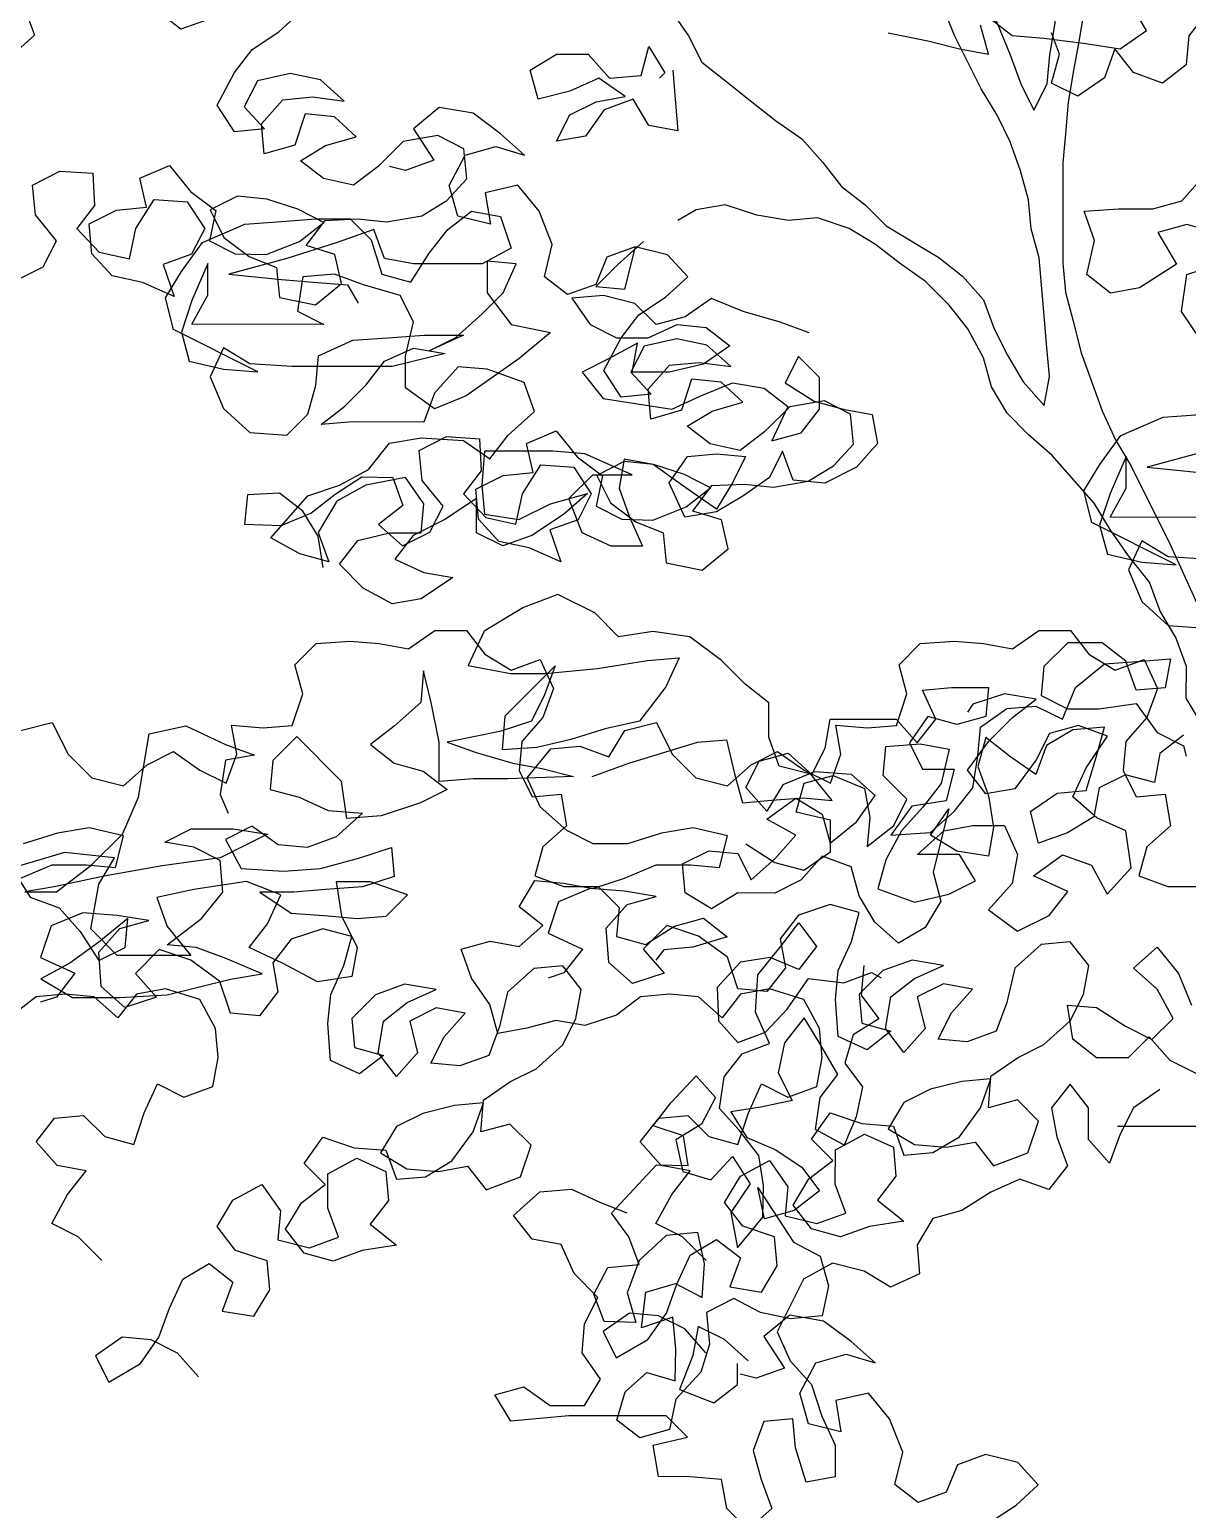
# Model space of a CAD drawing. Header units: inches. Extents: x 350994 to 353538, y 1581369 to 1583842.
# Drawn here: x 351494.836 to 351495.551, y 1583581.244 to 1583582.158 of the extents above; entities that cross this region are included whole.
import ezdxf

# ---------------------------------------------------------------- set-up
doc = ezdxf.new("R2010")
doc.units = ezdxf.units.IN
doc.header["$MEASUREMENT"] = 0
doc.linetypes.add('1', pattern=[0])
doc.layers.add('FOREST', color=96, linetype='Continuous')
doc.layers.add('TREE', color=81, linetype='1')

# ---------------------------------------------------------------- blocks, each defined once
blk = doc.blocks.new('TREE_4')
at = {"color": 94}
for points in [[(-1458, 7090.7), (-1414.6, 7082), (-1379.9, 7073.3), (-1348.1, 7067.5), (-1356.8, 7099.3)], [(-1348.1, 7108), (-1322.1, 7087.7), (-1287.4, 7084.8), (-1241.2, 7079), (-1203.6, 7073.2), (-1174.6, 7093.4), (-1192, 7122.3)], [(-1012.7, 7119.2), (-1001.2, 7087.4), (-1033, 7064.3), (-1067.7, 7067.2), (-1085.1, 7038.3), (-1116.9, 7041.3), (-1119.7, 7073.1), (-1090.8, 7090.4), (-1047.4, 7087.5), (-1082.1, 7093.3), (-1108.1, 7113.5), (-1128.4, 7087.5), (-1131.3, 7055.7), (-1157.3, 7035.5), (-1189.1, 7047.1), (-1209.4, 7073.2), (-1220.9, 7041.4), (-1249.9, 7021.2), (-1278.8, 7035.6), (-1270.1, 7067.4), (-1278.7, 7090.6)], [(-1113.1, 6750.4), (-1136.2, 6785.1), (-1130.4, 6825.6), (-1095.7, 6837.1)], [(-1098.6, 6871.8), (-1130.4, 6880.5), (-1162.2, 6871.9), (-1142, 6837.1), (-1182.5, 6811.2), (-1214.3, 6805.4), (-1240.3, 6825.7), (-1231.6, 6863.2), (-1243.1, 6895.1), (-1205.5, 6897.9), (-1167.9, 6897.9), (-1136.1, 6906.5), (-1113, 6932.5)], [(-1544.7, 6761.9), (-1576.5, 6773.5), (-1617, 6785.1), (-1651.6, 6799.6), (-1680.6, 6779.4), (-1712.4, 6770.8), (-1735.5, 6793.9), (-1770.2, 6802.6), (-1804.9, 6799.8), (-1784.7, 6770.8), (-1755.8, 6756.4), (-1721.1, 6756.3), (-1689.3, 6770.8), (-1657.5, 6767.8), (-1631.5, 6747.6), (-1660.4, 6727.4), (-1698, 6718.7), (-1738.5, 6718.8), (-1732.6, 6750.6), (-1764.5, 6733.2), (-1793.4, 6718.8), (-1770.3, 6689.9), (-1695.1, 6678.2), (-1663.3, 6692.7), (-1628.6, 6707.1), (-1593.9, 6701.3), (-1567.9, 6681), (-1585.3, 6643.4), (-1553.5, 6652.1), (-1533.2, 6678.1), (-1533.2, 6712.8), (-1556.3, 6735.9), (-1570.8, 6707), (-1539, 6686.8), (-1507.2, 6678.1), (-1475.4, 6672.3), (-1469.6, 6640.4), (-1492.8, 6614.4), (-1527.5, 6597.1), (-1562.2, 6600.1), (-1573.7, 6631.9), (-1588.2, 6603), (-1617.1, 6582.8), (-1646.1, 6565.4), (-1680.8, 6559.7), (-1698.1, 6597.3), (-1677.8, 6626.2), (-1646, 6629), (-1614.2, 6626.1), (-1628.7, 6597.2), (-1646.1, 6568.3), (-1683.6, 6594.4), (-1715.4, 6617.5), (-1747.2, 6623.4), (-1753, 6591.6), (-1741.5, 6559.7), (-1727.1, 6527.9), (-1761.8, 6528), (-1793.6, 6542.4), (-1808, 6580), (-1781.9, 6606), (-1738.6, 6606), (-1790.6, 6629.2), (-1825.3, 6632.1), (-1900.5, 6632.2), (-1903.4, 6594.6), (-1900.5, 6562.8), (-1862.9, 6557), (-1828.2, 6574.3), (-1787.7, 6585.8), (-1813.8, 6562.7), (-1848.5, 6539.6), (-1880.3, 6528.1), (-1909.2, 6542.5), (-1909.2, 6580.1), (-1943.9, 6557), (-1978.6, 6539.7), (-1998.9, 6513.7), (-1967.1, 6499.2), (-1935.3, 6493.4), (-1970, 6470.3), (-2001.8, 6464.6), (-2033.6, 6481.9), (-2059.6, 6508), (-2039.3, 6534), (-2004.6, 6542.6), (-1969.9, 6542.6), (-1967, 6574.4), (-1987.2, 6603.3), (-2030.6, 6594.7), (-2062.4, 6577.4), (-2082.7, 6542.7), (-2071.1, 6510.9), (-2102.9, 6519.6), (-2134.7, 6537), (-2094.2, 6583.2), (-2059.5, 6594.7), (-2027.7, 6612), (-2004.5, 6640.9), (-1969.8, 6646.7), (-1923.6, 6643.8), (-1894.7, 6623.5), (-1874.4, 6649.5), (-1845.5, 6675.5), (-1857, 6707.3), (-1897.5, 6721.8), (-1929.3, 6724.7), (-1955.3, 6695.8), (-1966.9, 6664), (-2045, 6664.1), (-2079.7, 6661.2), (-2053.6, 6681.5), (-2030.5, 6704.6), (-2010.2, 6730.6), (-1978.4, 6745), (-1943.7, 6739.2), (-2001.6, 6724.8), (-2111.4, 6724.9), (-2157.7, 6727.8), (-2186.6, 6745.2), (-2201.1, 6713.4), (-2186.6, 6678.7), (-2157.8, 6652.6), (-2117.3, 6649.7), (-2094.1, 6672.8), (-2085.4, 6704.6), (-2082.5, 6736.4), (-2044.9, 6753.7), (-2001.5, 6756.6), (-1966.8, 6759.4), (-1923.5, 6759.4), (-1961.1, 6742.1), (-1932.1, 6756.5), (-1903.2, 6782.5), (-1880.1, 6805.6), (-1865.6, 6837.4), (-1897.4, 6840.3), (-1897.4, 6805.6), (-1871.4, 6770.9), (-1828, 6762.2), (-1862.8, 6733.3), (-1920.6, 6692.9), (-1955.3, 6678.5), (-1987.1, 6701.6), (-1987.1, 6736.3), (-1978.4, 6773.9), (-1992.8, 6802.8), (-2033.3, 6814.4), (-2065.1, 6826), (-2099.8, 6823.2), (-2105.6, 6785.6), (-2076.7, 6771.1), (-2221.3, 6771.2), (-2203.9, 6803), (-2203.8, 6837.7), (-2221.2, 6797.3), (-2232.8, 6762.6), (-2224.2, 6730.8), (-2186.6, 6722.1), (-2149, 6719.1), (-2241.5, 6765.5), (-2250.1, 6800.2), (-2232.8, 6829.1), (-2209.6, 6860.9), (-2163.3, 6881.1), (-2122.9, 6883.9), (-2085.3, 6886.8), (-2047.7, 6886.7), (-2024.6, 6863.6), (-2013, 6826), (-1981.2, 6817.3), (-1961, 6849.1), (-1940.7, 6875.1), (-1914.7, 6895.3), (-1882.9, 6889.5), (-1871.3, 6854.8), (-1903.2, 6837.4), (-1978.3, 6837.5), (-2010.1, 6843.3), (-2021.7, 6875.1), (-2062.2, 6860.7), (-2117.1, 6843.4), (-2180.7, 6826.1), (-2122.9, 6820.3), (-2088.2, 6817.4), (-2050.6, 6814.5), (-2039.1, 6794.2)], [(-1104.7, 6513.3), (-1150.9, 6516.2), (-1179.8, 6533.6), (-1194.3, 6501.8), (-1179.9, 6467.1), (-1151, 6441), (-1110.5, 6438.1)], [(-1069.9, 6559.5), (-1214.5, 6559.6), (-1197.1, 6591.4), (-1197.1, 6626.1), (-1214.5, 6585.7), (-1226.1, 6551), (-1217.4, 6519.2), (-1179.9, 6510.5), (-1142.3, 6507.5), (-1234.8, 6553.9), (-1243.4, 6588.6), (-1226, 6617.5), (-1202.9, 6649.3), (-1156.6, 6669.5), (-1116.1, 6672.3)], [(-1110.4, 6631.8), (-1174, 6614.5), (-1116.2, 6608.7)], [(-2320, 5744.7), (-2346, 5770.7), (-2374.9, 5785.2), (-2357.5, 5817), (-2337.2, 5843), (-2369, 5848.8), (-2392.1, 5874.9), (-2371.9, 5900.9), (-2340.1, 5903.7), (-2316.9, 5880.6), (-2285.1, 5871.9), (-2273.6, 5906.6), (-2259.1, 5938.4), (-2230.2, 5923.9), (-2198.4, 5935.4), (-2192.5, 5967.2), (-2195.4, 5999), (-2212.7, 6030.8), (-2250.3, 6042.4), (-2282.1, 6036.7), (-2302.4, 6010.7), (-2328.4, 6033.8), (-2360.2, 6036.8), (-2392, 6033.9), (-2418, 6013.7)], [(-2409.2, 6164), (-2374.5, 6178.4), (-2336.9, 6178.4), (-2305.1, 6175.5), (-2296.4, 6210.2), (-2334, 6218.9), (-2368.7, 6213.1), (-2406.3, 6201.6)], [(-2409.1, 6325.9), (-2374.4, 6334.6), (-2357, 6299.9), (-2331, 6273.8), (-2296.4, 6265.1), (-2270.3, 6288.2), (-2241.4, 6302.7), (-2212.5, 6282.4), (-2183.6, 6267.9), (-2172, 6299.7), (-2177.7, 6331.5), (-2143.1, 6328.6), (-2111.2, 6331.4), (-2099.7, 6366.1), (-2108.3, 6397.9), (-2085.1, 6421.1), (-2047.6, 6423.9), (-2015.8, 6421), (-1984, 6415.2), (-1955, 6435.4), (-1920.3, 6435.4), (-1900.1, 6409.3), (-1871.2, 6391.9), (-1839.4, 6403.5), (-1825, 6371.7), (-1836.6, 6339.9), (-1859.7, 6313.9), (-1862.6, 6282.1), (-1848.2, 6253.1), (-1816.4, 6256), (-1810.7, 6221.3), (-1836.7, 6198.2), (-1845.4, 6166.4), (-1813.6, 6154.8), (-1776, 6154.8), (-1752.9, 6131.6), (-1755.8, 6099.8), (-1724, 6091.1), (-1692.2, 6111.3), (-1660.4, 6120), (-1634.4, 6099.7), (-1672, 6088.2), (-1703.8, 6085.3), (-1712.5, 6073.8)], [(-1657.6, 5744.7), (-1683.6, 5770.7), (-1712.5, 5785.2), (-1695.1, 5817), (-1674.9, 5843), (-1706.7, 5848.8), (-1729.8, 5874.9), (-1709.5, 5900.9), (-1677.7, 5903.7), (-1654.6, 5880.6), (-1622.8, 5871.9), (-1611.2, 5906.6), (-1596.7, 5938.4), (-1567.8, 5923.9), (-1536, 5935.4), (-1530.2, 5967.2), (-1533.1, 5999), (-1550.4, 6030.8), (-1588, 6042.4), (-1619.8, 6036.7), (-1640, 6010.7), (-1666, 6033.8), (-1697.8, 6036.8), (-1729.6, 6033.9), (-1755.7, 6013.7), (-1790.4, 6002.2), (-1822.2, 6008), (-1854, 5999.3), (-1885.8, 5993.6), (-1894.5, 6025.4), (-1914.7, 6054.3), (-1926.2, 6086.1), (-1894.4, 6094.8), (-1862.6, 6089), (-1836.6, 6112.1), (-1862.6, 6132.3), (-1845.2, 6161.2), (-1813.4, 6158.3), (-1781.6, 6152.5), (-1746.9, 6164), (-1712.2, 6178.4), (-1674.6, 6178.4), (-1642.8, 6175.5), (-1634.1, 6210.2), (-1671.6, 6218.9), (-1706.4, 6213.1), (-1743.9, 6201.6), (-1781.5, 6201.6), (-1810.4, 6216.1), (-1839.3, 6242.2), (-1853.8, 6274), (-1827.7, 6305.8), (-1795.9, 6308.6), (-1764.1, 6297), (-1746.7, 6325.9), (-1712, 6334.6), (-1694.7, 6299.9), (-1668.7, 6273.8), (-1634, 6265.1), (-1608, 6288.2), (-1579.1, 6302.7), (-1550.2, 6282.4), (-1521.3, 6267.9), (-1509.7, 6299.7), (-1515.4, 6331.5), (-1480.7, 6328.6), (-1448.9, 6331.4), (-1437.3, 6366.1), (-1446, 6397.9), (-1422.8, 6421.1), (-1385.2, 6423.9), (-1353.4, 6421), (-1321.6, 6415.2), (-1292.7, 6435.4), (-1258, 6435.4), (-1237.8, 6409.3), (-1208.9, 6391.9), (-1177.1, 6403.5), (-1162.6, 6371.7), (-1174.2, 6339.9), (-1197.4, 6313.9), (-1200.3, 6282.1), (-1185.9, 6253.1), (-1154.1, 6256), (-1148.3, 6221.3), (-1174.4, 6198.2), (-1183.1, 6166.4), (-1151.3, 6154.8), (-1113.7, 6154.8)], [(-1613.8, 6201.5), (-1582.1, 6181.2), (-1550.3, 6172.5), (-1521.3, 6192.7), (-1521.3, 6227.4), (-1558.9, 6236.1), (-1550.2, 6267.9), (-1518.4, 6276.6), (-1483.7, 6262.1), (-1477.9, 6230.3), (-1480.8, 6198.5), (-1451.9, 6221.6), (-1437.4, 6250.5), (-1463.4, 6276.5), (-1460.5, 6308.3), (-1422.9, 6311.2), (-1391.1, 6305.4), (-1399.8, 6267.8), (-1420.1, 6241.8), (-1443.2, 6215.8), (-1460.6, 6184), (-1469.3, 6152.2), (-1428.9, 6137.7), (-1391.3, 6146.4), (-1362.3, 6160.8), (-1379.7, 6189.7), (-1425.9, 6189.8), (-1397, 6215.7), (-1365.2, 6221.5), (-1330.5, 6221.5), (-1316, 6189.7), (-1321.9, 6157.9), (-1347.9, 6129), (-1316.1, 6105.8), (-1281.4, 6123.1), (-1261.1, 6149.1), (-1298.7, 6166.5), (-1266.9, 6189.6), (-1235.1, 6178), (-1217.8, 6146.2), (-1191.7, 6175.1), (-1197.5, 6215.6), (-1229.3, 6230), (-1255.3, 6253.2), (-1240.8, 6285), (-1217.6, 6319.7), (-1249.4, 6331.3), (-1281.2, 6322.6), (-1295.7, 6293.7), (-1318.9, 6261.9), (-1350.7, 6256.2), (-1370.9, 6282.2), (-1347.7, 6314), (-1321.7, 6340), (-1295.7, 6360.2), (-1330.3, 6366), (-1365, 6354.5), (-1370.8, 6345.8)], [(-1657.7, 5643.5), (-1680.8, 5669.6), (-1709.7, 5684), (-1741.5, 5687), (-1770.5, 5666.7), (-1756, 5637.8), (-1721.3, 5658), (-1701, 5686.9), (-1689.5, 5718.7), (-1675, 5750.5), (-1646, 5767.8), (-1620, 5747.6), (-1631.6, 5715.8), (-1596.9, 5710), (-1579.6, 5738.8), (-1582.4, 5770.7), (-1617.1, 5782.3), (-1637.3, 5808.3), (-1620, 5837.2), (-1588.1, 5854.5), (-1567.9, 5825.6), (-1570.8, 5793.8), (-1536.2, 5785.1), (-1504.3, 5796.6), (-1515.9, 5828.4), (-1515.8, 5866), (-1484, 5883.3), (-1452.2, 5868.8), (-1449.4, 5837), (-1469.6, 5811), (-1440.7, 5787.9), (-1478.3, 5782.1), (-1510.1, 5770.6), (-1541.9, 5779.3), (-1562.2, 5805.3), (-1544.8, 5834.2), (-1518.7, 5854.4), (-1541.9, 5877.6), (-1521.6, 5906.5), (-1486.9, 5894.9), (-1452.2, 5892), (-1440.7, 5860.2), (-1408.9, 5863), (-1379.9, 5880.3), (-1356.8, 5912.1), (-1345.2, 5943.9), (-1377, 5941.1), (-1411.7, 5932.4), (-1440.6, 5918), (-1458, 5889.1), (-1429.1, 5871.7), (-1394.4, 5868.8), (-1362.6, 5874.5), (-1342.4, 5848.5), (-1304.8, 5862.9), (-1293.2, 5897.6), (-1316.3, 5920.8), (-1348.1, 5912.1), (-1345.2, 5946.8), (-1316.3, 5967), (-1287.3, 5981.5), (-1258.4, 6007.4), (-1243.9, 6036.3), (-1238.1, 6068.1), (-1258.3, 6094.2), (-1290.1, 6091.3), (-1319.1, 6065.3), (-1327.8, 6027.7), (-1339.4, 5996), (-1371.2, 5984.4), (-1403, 5987.3), (-1388.5, 6016.2), (-1365.3, 6042.2), (-1397.1, 6048.1), (-1426.1, 6033.6), (-1417.4, 5998.9), (-1440.6, 5972.9), (-1460.8, 5999), (-1455, 6033.6), (-1428.9, 6053.9), (-1397.1, 6068.3), (-1431.8, 6074.1), (-1463.6, 6062.6), (-1489.7, 6036.6), (-1486.8, 6004.8), (-1455, 5996.1), (-1481, 5975.8), (-1512.8, 5990.3), (-1515.7, 6030.8), (-1512.8, 6062.6), (-1498.3, 6094.4), (-1489.6, 6126.2), (-1521.4, 6134.9), (-1556.1, 6123.4), (-1576.3, 6097.4), (-1570.6, 6065.6), (-1590.9, 6039.6), (-1622.7, 6042.5), (-1634.2, 6077.2), (-1666, 6100.3), (-1700.7, 6111.9), (-1726.7, 6085.9), (-1703.6, 6059.9), (-1738.3, 6048.4), (-1764.3, 6071.5), (-1767.2, 6109.1), (-1744, 6135.1), (-1712.2, 6143.8), (-1746.9, 6149.6), (-1784.5, 6152.5), (-1819.2, 6138.1), (-1830.8, 6103.4), (-1793.2, 6086), (-1813.5, 6060), (-1830.8, 6054.2)], [(-2214.1, 5617.1), (-2237.2, 5643.1), (-2266.1, 5657.6), (-2297.9, 5660.5), (-2326.8, 5640.3), (-2312.4, 5611.4), (-2277.7, 5631.6), (-2257.4, 5660.5), (-2245.8, 5692.3), (-2231.3, 5724.1), (-2202.4, 5741.4), (-2176.4, 5721.1), (-2188, 5689.3), (-2153.3, 5683.5), (-2135.9, 5712.4), (-2138.8, 5744.2), (-2173.5, 5755.8), (-2193.7, 5781.8), (-2176.3, 5810.7), (-2144.5, 5828.1), (-2124.3, 5799.1), (-2127.2, 5767.3), (-2092.5, 5758.6), (-2060.7, 5770.2), (-2072.2, 5802), (-2072.2, 5839.6), (-2040.4, 5856.9), (-2008.6, 5842.4), (-2005.7, 5810.6), (-2026, 5784.6), (-1997.1, 5761.4), (-2034.7, 5755.7), (-2066.5, 5744.1), (-2098.3, 5752.8), (-2118.5, 5778.9), (-2101.1, 5807.8), (-2075.1, 5828), (-2098.2, 5851.1), (-2077.9, 5880), (-2043.3, 5868.4), (-2008.6, 5865.5), (-1997, 5833.7), (-1965.2, 5836.6), (-1936.3, 5853.9), (-1913.1, 5885.7), (-1901.5, 5917.5), (-1933.4, 5914.6), (-1968.1, 5906), (-1997, 5891.5), (-2014.4, 5862.6), (-1985.5, 5845.3), (-1950.8, 5842.3), (-1919, 5848.1), (-1898.7, 5822.1), (-1861.1, 5836.5), (-1849.5, 5871.2), (-1872.7, 5894.3), (-1904.5, 5885.7), (-1901.5, 5920.4), (-1872.6, 5940.6), (-1843.7, 5955), (-1814.7, 5981), (-1800.3, 6009.9), (-1794.5, 6041.7), (-1814.7, 6067.7), (-1846.5, 6064.9), (-1875.4, 6038.9), (-1884.1, 6001.3), (-1895.7, 5969.5), (-1927.5, 5958), (-1959.3, 5960.9), (-1944.8, 5989.8), (-1921.7, 6015.8), (-1953.5, 6021.6), (-1982.4, 6007.2), (-1973.8, 5972.5), (-1996.9, 5946.5), (-2017.1, 5972.5), (-2011.3, 6007.2), (-1985.3, 6027.4), (-1953.5, 6041.8), (-1988.2, 6047.7), (-2020, 6036.1), (-2046, 6010.1), (-2043.2, 5978.3), (-2011.4, 5969.6), (-2037.4, 5949.4), (-2069.2, 5963.9), (-2072.1, 6004.4), (-2069.1, 6036.2), (-2054.6, 6068), (-2045.9, 6099.8), (-2077.7, 6108.5), (-2112.4, 6096.9), (-2132.7, 6070.9), (-2127, 6039.1), (-2147.2, 6013.1), (-2179, 6016), (-2190.6, 6050.7), (-2222.3, 6073.9), (-2257, 6085.5), (-2283.1, 6059.5), (-2260, 6033.4), (-2294.7, 6021.9), (-2320.7, 6045.1), (-2323.5, 6082.7), (-2300.4, 6108.7), (-2268.6, 6117.3), (-2303.2, 6123.1), (-2340.8, 6126), (-2375.5, 6111.6), (-2387.1, 6076.9), (-2349.6, 6059.6), (-2369.8, 6033.5), (-2387.2, 6027.8)], [(-1119.7, 5949.5), (-1148.6, 5964), (-1171.7, 5990), (-1194.8, 5966.9), (-1229.5, 5966.9), (-1255.5, 5987.2), (-1261.3, 6024.8), (-1229.5, 6021.9), (-1197.7, 6001.6), (-1168.8, 5987.1), (-1145.6, 6010.2), (-1162.9, 6042.1), (-1188.9, 6065.2), (-1162.9, 6088.3), (-1139.8, 6059.4), (-1125.4, 6024.7)], [(-1160.2, 5932.2), (-1189.1, 5912), (-1203.6, 5883.1), (-1215.2, 5851.3), (-1238.3, 5877.3), (-1238.2, 5912), (-1258.5, 5938.1), (-1278.7, 5912.1), (-1273, 5880.2), (-1261.4, 5848.4), (-1281.7, 5822.4), (-1313.5, 5834), (-1345.3, 5819.6), (-1377.1, 5799.4), (-1408.9, 5790.7), (-1426.3, 5761.8), (-1423.4, 5730), (-1455.3, 5715.6), (-1484.2, 5733), (-1518.8, 5741.7), (-1550.7, 5724.4), (-1579.6, 5666.6), (-1565.2, 5634.7), (-1542.1, 5608.7), (-1530.6, 5574), (-1516.1, 5542.2), (-1516.2, 5507.5), (-1548, 5501.7), (-1559.5, 5539.3), (-1562.4, 5571.1), (-1594.2, 5568.3), (-1605.8, 5536.5), (-1597.1, 5504.7), (-1585.6, 5472.9), (-1611.6, 5449.7), (-1634.7, 5472.9), (-1640.5, 5504.7), (-1675.2, 5507.6), (-1709.9, 5507.7), (-1715.6, 5542.4), (-1678, 5551), (-1701.2, 5574.2), (-1808.1, 5574.3), (-1871.7, 5568.5), (-1889.1, 5597.5), (-1857.3, 5606.1), (-1828.4, 5585.8), (-1790.8, 5585.8), (-1773.4, 5614.7), (-1793.6, 5643.6), (-1790.7, 5675.4), (-1776.2, 5704.3), (-1802.2, 5730.4), (-1816.6, 5762.2), (-1848.4, 5768), (-1868.6, 5794), (-1839.7, 5820), (-1805, 5822.9), (-1773.2, 5808.4), (-1744.3, 5796.8)], [(-816.1, 5876.9), (-853.7, 5862.5), (-885.6, 5851), (-920.2, 5859.7), (-949.1, 5874.2), (-1012.7, 5880), (-1076.3, 5891.6), (-1206.4, 5891.7)], [(-888.8, 5501.1), (-868.6, 5472.2), (-854.1, 5443.3), (-828.1, 5423), (-799.2, 5399.9), (-773.2, 5379.6), (-744.3, 5359.3), (-721.2, 5333.3), (-701, 5307.2), (-675, 5287), (-651.9, 5263.8), (-594.1, 5229.1), (-568.1, 5208.8), (-545, 5182.8), (-533.5, 5151), (-519, 5122), (-501.7, 5093.1), (-478.6, 5067.1), (-472.8, 5098.9), (-475.6, 5130.7), (-478.5, 5165.4), (-484.2, 5229), (-492.9, 5260.8), (-495.7, 5292.6), (-504.4, 5324.4), (-515.9, 5356.2), (-530.3, 5385.2), (-547.7, 5414.1), (-576.5, 5471.9), (-591, 5506.6)], [(-628.3, 5735.1), (-625.5, 5703.3), (-608.2, 5671.5), (-599.5, 5639.6), (-588, 5607.8), (-579.3, 5576), (-564.9, 5544.2), (-530.3, 5486.3), (-515.8, 5451.6), (-504.3, 5419.8), (-489.9, 5390.9), (-475.4, 5419.8), (-472.5, 5451.6), (-466.6, 5486.3), (-466.6, 5521), (-463.7, 5552.8), (-463.7, 5587.5), (-460.7, 5622.2), (-457.8, 5654), (-457.8, 5688.7), (-463.5, 5720.5), (-475.1, 5752.3), (-483.7, 5784.1), (-489.5, 5792.8)], [(-434.8, 5500.7), (-440.6, 5466), (-446.5, 5434.2), (-452.3, 5399.5), (-455.2, 5364.8), (-458.1, 5333), (-458.2, 5223.2), (-455.4, 5191.4), (-446.7, 5159.6), (-438.1, 5124.8), (-415, 5061.2), (-400.6, 5029.4), (-383.2, 5000.5), (-340, 4913.7), (-311.1, 4850.1)], [(-1606.1, 5204), (-1576, 5219.1), (-1561.5, 5247.6), (-1584.6, 5275.9), (-1587.8, 5308.7), (-1557.7, 5323.9), (-1521.6, 5321.6), (-1519.9, 5286.3), (-1539.3, 5261), (-1514.6, 5235.1), (-1481.6, 5227.9), (-1474.4, 5260.9), (-1454.3, 5292.7), (-1418.1, 5290.4), (-1399, 5261.2), (-1413.5, 5232.8), (-1444.5, 5221.6), (-1432.4, 5186.6), (-1467.3, 5201.8), (-1500.4, 5209), (-1522.6, 5233.3), (-1525.8, 5266.1), (-1495.7, 5281.3), (-1462.9, 5284.5), (-1470.1, 5316.4), (-1437.6, 5330), (-1414.4, 5301.7), (-1386.6, 5280.7), (-1393.8, 5247.7), (-1365.4, 5233.1), (-1331.7, 5232.4), (-1295.1, 5246.9), (-1268.4, 5267.6), (-1296.8, 5282.1), (-1330.8, 5293.3), (-1362.9, 5296.6), (-1393, 5281.4), (-1377.9, 5251.3), (-1350.1, 5230.3), (-1320.1, 5218.2), (-1316.9, 5185.4), (-1277.4, 5177.5), (-1249.1, 5200.7), (-1256.3, 5232.6), (-1287.8, 5242.3), (-1266.8, 5270), (-1231.6, 5271.7), (-1199.4, 5268.5), (-1161.1, 5275), (-1133.4, 5291.8), (-1111.5, 5315.6), (-1114.7, 5348.4), (-1143.2, 5362.9), (-1181.5, 5356.4), (-1208.9, 5329.2), (-1235.7, 5308.5), (-1268.8, 5315.7), (-1294.1, 5335.2), (-1266.4, 5351.9), (-1233, 5361.5), (-1256.8, 5383.4), (-1288.9, 5386.6), (-1300.1, 5352.6), (-1333.6, 5343), (-1336.8, 5375.8), (-1313.4, 5402.1), (-1280.6, 5405.3), (-1246, 5400.5), (-1272.2, 5423.9), (-1305.3, 5431.1), (-1341.2, 5423), (-1355.7, 5394.6), (-1333.5, 5370.3), (-1366.3, 5367.1), (-1385.4, 5396.3), (-1366.3, 5432), (-1346.8, 5457.4), (-1317.6, 5476.6), (-1293.3, 5498.8), (-1315.6, 5523.1), (-1351.1, 5531.9), (-1382.1, 5520.7), (-1394.2, 5490.7), (-1425.2, 5479.5), (-1450.5, 5499), (-1441.8, 5534.5), (-1456.3, 5571), (-1479.5, 5599.3), (-1515.4, 5591.2), (-1509.7, 5556.9), (-1545.2, 5565.6), (-1554.9, 5599.1), (-1537.2, 5632.4), (-1503.8, 5642), (-1472.2, 5632.4), (-1498.5, 5655.8), (-1528.7, 5678.3), (-1565.8, 5684.6), (-1594.1, 5661.5), (-1571.6, 5626.7), (-1602.6, 5615.6), (-1620.3, 5619.9)], [(-1611.5, 5634.8), (-1637.5, 5657.9), (-1666.4, 5672.4), (-1672.2, 5640.6), (-1686.7, 5603.1), (-1649.1, 5588.6), (-1623.1, 5608.8), (-1623, 5631.9)], [(-885.9, 5434.6), (-883.1, 5402.8), (-880.2, 5368.1), (-912, 5373.9), (-929.3, 5402.9), (-961.1, 5391.3), (-981.4, 5362.4), (-1013.2, 5356.7), (-998.7, 5385.6), (-969.8, 5400), (-938, 5405.8), (-966.9, 5426), (-998.7, 5411.6), (-1033.4, 5403), (-1042.1, 5434.8), (-1013.1, 5452.1), (-978.4, 5452.1), (-955.3, 5426), (-920.6, 5428.9), (-911.9, 5460.7), (-894.6, 5431.7), (-900.4, 5426)], [(-1269.1, 4889.2), (-1274.7, 4923.6), (-1291.5, 4951.3), (-1316.8, 4970.7), (-1352.1, 4969), (-1355.3, 4936.9), (-1315.1, 4935.4), (-1282.6, 4949.1), (-1255.8, 4969.8), (-1226.6, 4988.9), (-1192.9, 4988.2), (-1181.7, 4957.2), (-1208.5, 4936.4), (-1182.2, 4913), (-1152.1, 4928.2), (-1137.6, 4956.6), (-1160.7, 4984.9), (-1163.9, 5017.8), (-1133.8, 5032.9), (-1097.7, 5030.6), (-1096, 4995.4), (-1115.4, 4970), (-1090.7, 4944.1), (-1057.7, 4936.9), (-1050.5, 4970), (-1030.4, 5001.8), (-994.2, 4999.5), (-975.1, 4970.2), (-989.6, 4941.8), (-1020.6, 4930.6), (-1008.5, 4895.6), (-1043.4, 4910.8), (-1076.5, 4918), (-1098.7, 4942.3), (-1101.9, 4975.2), (-1071.8, 4990.3), (-1039, 4993.5), (-1046.2, 5025.5), (-1013.7, 5039.1), (-990.5, 5010.8), (-962.7, 4989.8), (-969.9, 4956.7), (-941.5, 4942.2), (-907.8, 4941.4), (-871.3, 4955.9), (-844.5, 4976.7), (-872.9, 4991.2), (-906.9, 5002.4), (-939, 5005.6), (-969.2, 4990.4), (-954, 4960.3), (-926.2, 4939.4), (-896.2, 4927.3), (-893, 4894.4), (-853.5, 4886.6), (-825.2, 4909.7), (-832.4, 4941.7), (-863.9, 4951.3), (-842.9, 4979.1), (-807.7, 4980.8), (-775.5, 4977.5), (-737.2, 4984.1), (-709.5, 5000.8), (-687.6, 5024.6), (-690.9, 5057.4), (-719.3, 5072), (-757.6, 5065.4), (-785, 5038.3), (-811.8, 5017.6), (-844.9, 5024.8), (-870.2, 5044.2), (-842.5, 5060.9), (-809.1, 5070.6), (-832.9, 5092.4), (-865.1, 5095.7), (-876.3, 5061.7), (-909.7, 5052.1), (-912.9, 5084.9), (-889.5, 5111.1), (-856.7, 5114.3), (-822.1, 5109.6), (-848.3, 5133), (-881.4, 5140.2), (-917.3, 5132.1), (-931.8, 5103.7), (-909.6, 5079.3), (-942.4, 5076.1), (-961.5, 5105.3), (-942.4, 5141.1), (-922.9, 5166.4), (-893.7, 5185.6), (-869.4, 5207.9), (-891.7, 5232.2), (-927.2, 5240.9), (-958.2, 5229.8), (-970.3, 5199.8), (-1001.3, 5188.6), (-1026.6, 5208), (-1017.9, 5243.5), (-1032.4, 5280.1), (-1055.6, 5308.4), (-1091.5, 5300.3), (-1085.8, 5265.9), (-1121.3, 5274.7), (-1131, 5308.1), (-1113.3, 5341.5), (-1079.9, 5351.1), (-1048.4, 5341.4), (-1074.6, 5364.9), (-1104.8, 5387.4), (-1141.9, 5393.7), (-1170.2, 5370.5), (-1147.7, 5335.8), (-1178.7, 5324.6), (-1196.4, 5329)], [(-288.1, 4688.1), (-322.8, 4746), (-322.7, 4780.7), (-334.3, 4812.5), (-351.6, 4841.4), (-363.1, 4873.2), (-386.2, 4902.2), (-406.4, 4931.1), (-423.8, 4960), (-470, 5012.1), (-496, 5035.3), (-519.1, 5058.4), (-536.4, 5087.4), (-545, 5119.2), (-562.4, 5151), (-582.6, 5177), (-608.6, 5203.1), (-637.5, 5223.3), (-663.5, 5243.6), (-692.4, 5261), (-727.1, 5272.6), (-758.9, 5269.7), (-793.6, 5275.5), (-828.2, 5287.1), (-860.1, 5281.4), (-880.3, 5269.8)], [(-917.9, 5246.7), (-946.8, 5220.7), (-970, 5197.6), (-938.2, 5194.7), (-926.6, 5240.9)], [(-974.3, 4660.3), (-933.8, 4674.7), (-858.6, 4697.7), (-826.8, 4700.6), (-818.2, 4663), (-809.5, 4631.2), (-777.7, 4634.1), (-743, 4636.9), (-711.2, 4634), (-734.3, 4662.9), (-769, 4671.6), (-780.5, 4703.5), (-780.5, 4741), (-806.5, 4761.3), (-832.5, 4787.4), (-867.2, 4813.4), (-907.7, 4819.2), (-945.3, 4813.5), (-971.2, 4839.5), (-1011.7, 4859.8), (-1049.3, 4845.4), (-1092.7, 4819.4), (-1110.1, 4781.8), (-1063.8, 4773.1), (-1026.2, 4773.1), (-968.4, 4778.8), (-913.5, 4787.4), (-878.8, 4790.3), (-893.3, 4758.5), (-922.2, 4720.9), (-959.8, 4712.3), (-997.4, 4700.8), (-1035, 4692.1), (-1072.6, 4689.3), (-1069.7, 4726.9), (-1014.7, 4781.7), (-1026.3, 4749.9), (-1040.7, 4721), (-1075.5, 4709.5), (-1133.3, 4698), (-1101.5, 4686.4), (-1061, 4674.8), (-1029.2, 4669), (-994.5, 4660.3), (-1066.8, 4657.5), (-1104.4, 4657.5), (-1142, 4654.6), (-1142, 4698), (-1150.6, 4741.4), (-1159.2, 4776.1), (-1162.2, 4741.4), (-1191.1, 4715.4), (-1217.1, 4695.2), (-1191.1, 4674.9), (-1159.3, 4666.2), (-1133.3, 4646), (-1162.3, 4631.5), (-1205.6, 4617.1), (-1243.2, 4614.2), (-1249, 4654.7), (-1298.1, 4703.9), (-1324.1, 4677.9), (-1327.1, 4646.1), (-1295.3, 4637.4), (-1263.5, 4622.9), (-1225.9, 4620), (-1254.8, 4594), (-1286.6, 4582.5), (-1318.4, 4585.4), (-1347.3, 4605.7), (-1376.3, 4591.2), (-1358.9, 4559.4), (-1312.7, 4556.5), (-1272.2, 4559.3), (-1228.8, 4570.9), (-1194.1, 4582.4), (-1191.3, 4550.6), (-1226, 4539.1), (-1266.4, 4536.2), (-1301.1, 4533.3), (-1338.7, 4533.4), (-1304, 4510.2), (-1263.6, 4507.3), (-1231.8, 4504.4), (-1200, 4507.2), (-1176.8, 4530.3), (-1217.3, 4544.8), (-1254.9, 4544.9), (-1249.1, 4507.3), (-1231.8, 4472.6), (-1237.6, 4440.8), (-1275.2, 4435), (-1312.8, 4455.3), (-1350.3, 4472.7), (-1330.1, 4498.7), (-1315.6, 4530.5), (-1353.2, 4545), (-1411, 4536.3), (-1451.5, 4527.7), (-1440, 4495.9), (-1414, 4464.1), (-1494.9, 4464.1), (-1523.8, 4493.1), (-1515.1, 4542.2), (-1497.7, 4571.1), (-1552.6, 4576.9), (-1610.5, 4559.6), (-1590.3, 4527.8), (-1558.5, 4516.2), (-1535.4, 4490.2), (-1515.2, 4458.4), (-1486.2, 4472.8), (-1483.3, 4504.6), (-1515.1, 4478.6), (-1547, 4455.5), (-1578.8, 4438.2), (-1544.1, 4417.9), (-1492.1, 4417.9), (-1440, 4420.7), (-1370.6, 4438), (-1335.9, 4443.7), (-1376.4, 4461.1), (-1408.2, 4472.7), (-1440, 4475.6), (-1402.4, 4504.5), (-1379.2, 4533.4), (-1382.1, 4568.1), (-1411, 4582.6), (-1442.8, 4588.4), (-1413.8, 4602.8), (-1367.6, 4602.8), (-1330, 4597), (-1382.1, 4571), (-1445.7, 4562.4), (-1509.3, 4550.9), (-1564.2, 4539.4), (-1596, 4533.6), (-1561.4, 4533.6), (-1523.7, 4562.5), (-1489, 4597.1), (-1471.6, 4637.6), (-1460, 4707), (-1419.5, 4715.6), (-1376.2, 4695.3), (-1344.4, 4683.7), (-1376.2, 4678), (-1382, 4640.4), (-1373.3, 4620.1)], [(-325.7, 4705.5), (-351.7, 4685.3), (-357.5, 4653.5), (-389.3, 4662.2), (-418.3, 4647.8), (-424.1, 4616), (-453, 4598.6), (-484.8, 4587.1), (-493.5, 4621.8), (-464.5, 4642), (-432.7, 4644.9), (-421.1, 4682.5), (-412.4, 4714.3), (-447.1, 4711.4), (-476, 4694.1), (-487.6, 4662.3), (-516.5, 4682.6), (-542.5, 4702.8), (-551.2, 4671), (-539.7, 4639.2), (-534, 4604.5), (-539.8, 4572.7), (-574.5, 4578.5), (-603.4, 4595.9), (-583.1, 4624.8), (-600.5, 4555.4), (-591.9, 4523.6), (-609.2, 4494.7), (-638.2, 4477.4), (-664.2, 4500.5), (-681.5, 4529.5), (-690.1, 4561.3), (-721.9, 4572.9), (-745.1, 4546.9), (-774, 4532.4), (-814.5, 4532.5), (-843.4, 4515.2), (-872.3, 4532.5), (-875.2, 4564.3), (-846.2, 4578.8), (-814.4, 4575.8), (-800, 4546.9), (-774, 4570), (-750.8, 4596), (-782.6, 4613.4), (-750.8, 4636.5), (-721.9, 4619.1), (-713.2, 4587.3), (-684.3, 4610.4), (-664, 4639.3), (-690, 4662.5), (-730.5, 4665.4), (-765.2, 4651), (-782.6, 4622.1), (-805.7, 4648.1), (-791.2, 4677), (-759.4, 4685.7), (-733.4, 4662.5), (-718.9, 4691.4), (-713.1, 4723.2), (-640.8, 4723.1), (-617.7, 4697.1), (-597.5, 4723.1), (-611.9, 4754.9), (-580.1, 4757.8), (-539.6, 4757.7), (-542.5, 4725.9), (-574.3, 4717.3), (-606.1, 4726), (-626.4, 4697.1), (-612, 4668.2), (-577.3, 4668.2), (-586, 4633.5), (-623.6, 4627.7), (-646.7, 4595.9), (-603.4, 4598.8), (-577.3, 4621.9), (-557, 4647.9), (-551.2, 4682.6), (-548.3, 4714.4), (-519.4, 4734.6), (-487.6, 4737.5), (-458.7, 4723), (-444.2, 4757.7), (-412.4, 4783.7), (-371.9, 4786.5), (-340.1, 4789.4), (-345.9, 4757.6), (-377.7, 4754.7), (-389.2, 4786.5), (-415.2, 4806.8), (-452.8, 4806.8), (-478.9, 4780.8), (-481.8, 4749), (-452.9, 4734.5), (-418.2, 4734.5), (-377.7, 4740.3), (-354.6, 4708.4), (-325.7, 4693.9), (-322.8, 4682.4)], [(-676.3, 4453.1), (-679.2, 4420.3), (-659.9, 4394.4), (-687.9, 4377), (-697, 4346), (-677.7, 4320.1), (-684.7, 4287.1), (-698, 4256), (-729.2, 4273.3), (-724.3, 4308.2), (-704.8, 4333.5), (-724.4, 4367.5), (-741.7, 4395.6), (-763.3, 4368.2), (-770.3, 4335.2), (-754.9, 4305.1), (-789.4, 4297.7), (-822, 4292.5), (-804.6, 4264.5), (-773.5, 4251.2), (-744.2, 4231.8), (-724.8, 4205.9), (-752.7, 4184.5), (-785.1, 4175.1), (-792.5, 4209.7), (-753.5, 4149.7), (-724.3, 4134.3), (-715, 4101.9), (-722, 4068.9), (-756.7, 4065.7), (-789.7, 4072.7), (-818.9, 4088), (-849, 4072.6), (-845.7, 4038), (-854.9, 4007), (-882.5, 3977.4), (-889.5, 3944.4), (-921.9, 3935.1), (-947.1, 3954.6), (-938, 3985.6), (-914.2, 4006.9), (-883.2, 3997.8), (-882.4, 4032.6), (-885.6, 4067.3), (-920, 4055.8), (-915.2, 4094.9), (-882.8, 4104.2), (-853.7, 4088.9), (-850.9, 4125.8), (-858.2, 4160.3), (-892.9, 4157), (-922.6, 4129.4), (-935.7, 4094.1), (-926.4, 4061.7), (-961.2, 4062.6), (-972.5, 4092.8), (-957.1, 4122), (-922.5, 4125.3), (-933.8, 4155.6), (-953.1, 4181.5), (-903.8, 4234.4), (-869, 4233.6), (-874.2, 4266.1), (-907.4, 4277.2), (-887.8, 4302.4), (-860.2, 4332.1), (-838.9, 4308.3), (-854.2, 4279.1), (-882.3, 4261.7), (-874.9, 4227.2), (-843.9, 4218.1), (-820.3, 4243.5), (-800.8, 4213.5), (-822.2, 4182), (-814.7, 4143.4), (-787.2, 4177.1), (-786.4, 4211.9), (-791.6, 4244.5), (-813.1, 4272.4), (-834.4, 4296.1), (-829.5, 4331.1), (-809.9, 4356.3), (-779.6, 4367.6), (-795.2, 4401.9), (-792.5, 4442.9), (-767, 4474.5), (-747.5, 4499.7), (-728.1, 4473.8), (-747.7, 4448.5), (-778.9, 4461.8), (-811.4, 4456.5), (-837, 4429), (-835.7, 4392.3), (-814.4, 4368.5), (-784.1, 4379.8), (-760.5, 4405.1), (-737.1, 4438.7), (-698.1, 4433.9), (-667.8, 4445.2), (-657.4, 4439.5)]]:
    blk.add_lwpolyline(points, dxfattribs=at)

msp = doc.modelspace()

# ---------------------------------------------------------------- hatches: boundary and pattern name
at = {"layer": 'FOREST', "lineweight": 5}
h = msp.add_hatch(dxfattribs=at)
h.set_pattern_fill('ANSI31', color=96, scale=50, style=0)
h.paths.add_polyline_path([(351604.92742, 1583347.98001), (351663.00361, 1583522.95042), (351611.87793, 1583545.35936), (351490.29156, 1583598.08515), (351436.56964, 1583404.46462), (351529.74504, 1583373.17051)])
h.paths.add_polyline_path([(351517.5086, 1583480.13966), (351575.36575, 1583480.13966), (351575.36575, 1583465.13966), (351517.5086, 1583465.13966)], flags=24)

# ---------------------------------------------------------------- block references
at = {"layer": 'TREE', "lineweight": 5, "xscale": 0.0005632341344607994, "yscale": 0.0005632341490127146, "zscale": 0.0005632341444477617}
for p in [(351495.73209, 1583579.07199), (351496.18734, 1583578.16229)]:
    msp.add_blockref('TREE_4', p, dxfattribs=at)

doc.saveas('drawing.dxf')
